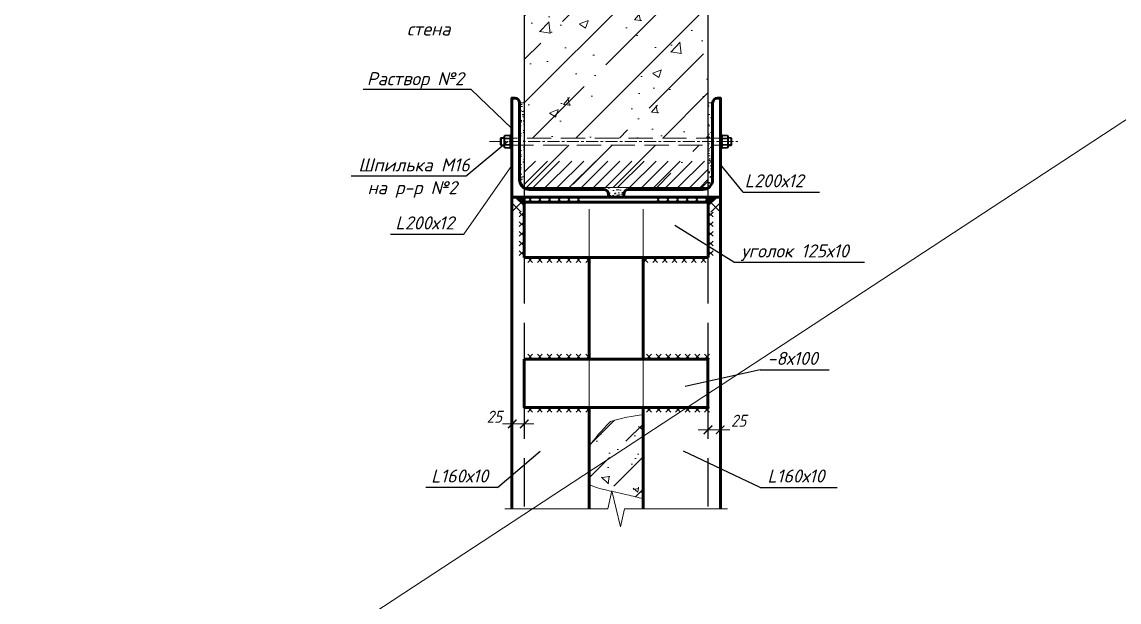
# Model space of a CAD drawing. Header units: millimetres. Extents: x 749182 to 2267578, y 70462 to 311449.
# Drawn here: x 2183657 to 2188196, y 170003 to 172404 of the extents above; entities that cross this region are included whole.
import ezdxf

# ---------------------------------------------------------------- set-up
doc = ezdxf.new("R2010")
doc.units = ezdxf.units.MM
for name, pattern in [('GOST2.303 4', [7, 5, -2, 0]), ('ГОСТ 2.303 4', [7, 5, -2, 0]), ('осеваяX2', [4, 2.5, -0.5, 0.5, -0.5])]:
    doc.linetypes.add(name, pattern=pattern)
doc.layers.get('Defpoints').update_dxf_attribs({"color": 255})
for name, color, linetype, lineweight in [('1Стены', 252, 'Continuous', 25), ('монолит', 176, 'Continuous', 50), ('Оси', 165, 'осеваяX2', 13), ('Размер', 7, 'Continuous', 13), ('Размеры КР', 164, 'Continuous', 9), ('сварка', 156, 'Continuous', 9), ('штриховка кирпич', 42, 'Continuous', 5), ('Штрихока', 8, 'Continuous', 9)]:
    doc.layers.add(name, color=color, linetype=linetype, lineweight=lineweight)
for name, color, linetype in [('металл', 124, 'Continuous'), ('Текст', 7, 'Continuous'), ('Штриховка', 252, 'Continuous')]:
    doc.layers.add(name, color=color, linetype=linetype)
doc.styles.add('GOST 2.304_new', font='isocpeur.ttf', dxfattribs={"width": 0.9, "oblique": 15})
doc.styles.add('М2', font='isocpeui.ttf')
doc.dimstyles.new('SPDS', dxfattribs={"dimscale": 25, "dimtxt": 2.5, "dimasz": 1.77, "dimexe": 1.25, "dimexo": 0.625, "dimtad": 1, "dimdec": 0, "dimrnd": 0.001, "dimtxsty": 'GOST 2.304_new', "dimblk": 'ARCHTICK', "dimcen": 2.5, "dimdle": 2, "dimclrt": 256, "dimazin": 2, "dimtfac": 0.75, "dimtdec": 0, "dimtmove": 1, "dimatfit": 3, "dimfxl": 0, "dimtolj": 1, "dimlwd": 9, "dimlwe": 9, "dimarcsym": 0})

# ---------------------------------------------------------------- blocks, each defined once
blk = doc.blocks.new('_ArchTick')
at = {"color": 0, "linetype": 'ByBlock', "const_width": 0.15}
blk.add_lwpolyline([(-0.5, -0.5), (0.5, 0.5)], dxfattribs=at)
blk = doc.blocks.new('*D748')
at = {"layer": 'Defpoints', "color": 0, "ltscale": 20, "transparency": 16777216}
for p in [(41864087.12624233, 1513188.584916337), (41864112.12624234, 1513143.584916337), (41864087.12624233, 1513109.513715772)]:
    blk.add_point(p, dxfattribs=at)
at = {"layer": 'Размер', "color": 0, "lineweight": 9, "ltscale": 20, "transparency": 16777216}
for p, q in [((41864087.12624233, 1513182.334916337), (41864087.12624233, 1513097.013715772)), ((41864112.12624234, 1513137.334916337), (41864112.12624234, 1513097.013715772)), ((41864132.12624234, 1513109.513715772), (41864067.12624233, 1513109.513715772))]:
    blk.add_line(p, q, dxfattribs=at)
at = {"layer": 'Размер', "color": 0, "lineweight": 9, "ltscale": 20, "transparency": 16777216, "xscale": 17.7, "yscale": 17.7, "zscale": 17.7, "rotation": 180}
blk.add_blockref('_ArchTick', (41864087.12624233, 1513109.513715772), dxfattribs=at)
at = {"layer": 'Размер', "color": 0, "lineweight": 9, "ltscale": 20, "transparency": 16777216, "xscale": 17.7, "yscale": 17.7, "zscale": 17.7}
blk.add_blockref('_ArchTick', (41864112.12624234, 1513109.513715772), dxfattribs=at)
at = {"layer": 'Размер', "ltscale": 20, "transparency": 16777216, "insert": (41864050.19848385, 1513124.359968943), "char_height": 25, "attachment_point": 5, "style": 'GOST 2.304_new'}
blk.add_mtext('\\A1;25', dxfattribs=at)
blk = doc.blocks.new('*D749')
at = {"layer": 'Defpoints', "color": 0, "ltscale": 20, "transparency": 16777216}
for p in [(41864517.12624235, 1513188.584916337), (41864492.12624235, 1513143.584916337), (41864517.12624235, 1513097.198722353)]:
    blk.add_point(p, dxfattribs=at)
at = {"layer": 'Размер', "color": 0, "lineweight": 9, "ltscale": 20, "transparency": 16777216}
for p, q in [((41864517.12624235, 1513182.334916337), (41864517.12624235, 1513084.698722353)), ((41864492.12624235, 1513137.334916337), (41864492.12624235, 1513084.698722353)), ((41864472.12624235, 1513097.198722353), (41864537.12624235, 1513097.198722353))]:
    blk.add_line(p, q, dxfattribs=at)
at = {"layer": 'Размер', "color": 0, "lineweight": 9, "ltscale": 20, "transparency": 16777216, "xscale": 17.7, "yscale": 17.7, "zscale": 17.7, "rotation": 180}
blk.add_blockref('_ArchTick', (41864492.12624235, 1513097.198722353), dxfattribs=at)
at = {"layer": 'Размер', "color": 0, "lineweight": 9, "ltscale": 20, "transparency": 16777216, "xscale": 17.7, "yscale": 17.7, "zscale": 17.7}
blk.add_blockref('_ArchTick', (41864517.12624235, 1513097.198722353), dxfattribs=at)
at = {"layer": 'Размер', "ltscale": 20, "transparency": 16777216, "insert": (41864555.42136256, 1513116.075114235), "char_height": 25, "attachment_point": 5, "style": 'GOST 2.304_new'}
blk.add_mtext('\\A1;25', dxfattribs=at)
blk = doc.blocks.new('свар')
at = {"layer": 'сварка', "color": 0, "linetype": 'Continuous', "ltscale": 10}
for p, q in [((10, 10), (-10, -10)), ((-10, 10), (10, -10))]:
    blk.add_line(p, q, dxfattribs=at)
blk = doc.blocks.new('A$C2cf8d1dc')
at = {"ltscale": 100}
h = blk.add_hatch(color=0, dxfattribs=at)
h.dxf.hatch_style = 1
h.paths.add_polyline_path([(345.1765703558922, 682.2291475434322), (363.2649074792862, 682.2291475434322), (363.264907464385, 664.2291475434322)])
h = blk.add_hatch(color=0, dxfattribs=at)
h.dxf.hatch_style = 1
h.paths.add_polyline_path([(762.5532445758581, 682.2291475434322), (744.4649074524641, 682.2291475434322), (744.4649074673653, 664.2291475434322)])
at = {"layer": 'Размер', "ltscale": 20}
h = blk.add_hatch(dxfattribs=at)
h.set_pattern_fill('AR-SAND', color=0, scale=0.3, angle=90)
h.set_pattern_definition([(127.5, (-42286305.36339312, -1517312.250874109), (-14.68239711988027, -0.4800093887952128), [0, -11.5824, 0, -12.954, 0, -12.3825]), (97.49999999999994, (-42286305.36339312, -1517312.250874109), (-21.50475301705063, 13.48569849414008), [0, -6.248400000000001, 0, -10.4394, 0, -4.0005]), (57.49999999999999, (-42286305.36339312, -1517321.623474109), (-0.04311554035637141, 23.72977110724374), [0, -3.809999999999997, 0, -13.71599999999999, 0, -17.90699999999998]), (47.5, (-42286305.36339312, -1517321.623474109), (-6.687879697716487, 22.90669357416892), [0, -1.905, 0, -8.991599999999998, 0, -10.287])])
edge = h.paths.add_edge_path()
edge.add_line((743.8649074658751, 701.1458223459776), (743.8649074658751, 702.2291475438979))
edge.add_line((743.8649074658751, 702.2291475438979), (363.8649074584246, 702.2291475434322))
edge.add_line((363.8649074584246, 702.2291475434322), (363.8649074584246, 701.1458223506343))
edge.add_arc((374.2649074718356, 718.2291475369129), 19.99999999247732, 238.6677484443067, 270)
edge.add_line((374.2649074718356, 698.2291475434322), (530.6596284657717, 697.9381800065748))
edge.add_arc((528.2649074718356, 688.2291475441307), 9.999999999779629, -1.2006182714685565e-08, 76.14461465356351, ccw=False)
edge.add_line((538.2649074718356, 688.2291475434322), (538.2649074718356, 682.2291475434322))
edge.add_line((538.2649074718356, 682.2291475434322), (569.4649074599147, 682.229147543665))
edge.add_line((569.4649074599147, 682.229147543665), (569.4649074599147, 688.2291475434322))
edge.add_arc((579.4649074599147, 688.2291475434322), 10, 90, 180, ccw=False)
edge.add_line((579.4649074599147, 698.2291475425009), (733.4649074599147, 698.2291475434322))
edge.add_arc((733.4649074599147, 718.2291475359816), 19.99999999254942, 270, 301.3322515305248)
edge = h.paths.add_edge_path()
edge.add_line((363.8649074584246, 701.1458223506343), (363.864907450974, 877.2291475434322))
edge.add_line((363.864907450974, 877.2291475434322), (354.2649074718356, 877.2291475434322))
edge.add_line((354.2649074718356, 877.2291475434322), (354.2649074718356, 718.2291475434322))
edge.add_arc((374.2649074196815, 718.2291475373786), 19.99999994784594, 179.9999999826577, 238.6677485469551)
edge = h.paths.add_edge_path()
edge.add_line((753.4649074599147, 877.2291475431994), (743.8649074733257, 877.2291475431994))
edge.add_line((743.8649074733257, 877.2291475431994), (743.8649074658751, 701.1458223459776))
edge.add_arc((733.4649074599147, 718.2291475455277), 19.99999999993896, 301.3322515176915, 359.9999999939969)
edge.add_line((753.4649074599147, 718.2291475434322), (753.4649074599147, 877.2291475431994))
h = blk.add_hatch(dxfattribs=at)
h.set_pattern_fill('AR-CONC', color=0, scale=0.7, angle=90)
h.set_pattern_definition([(140, (-188119.6925682724, 233958.0311009414), (11.15735987723217, 127.5292682972028), [13.335, -146.685]), (85.00000000000001, (-188119.6925682724, 233958.0311009414), (-133.7397916673246, -24.67039499747853), [10.668, -117.348408919]), (190.4514447, (-188118.7627908215, 233968.6585058414), (-122.5824263385366, 102.8588729632473), [11.33300616, -124.66317122]), (136.1842, (-188155.2525682747, 233958.0311009414), (29.42962955290901, 189.7553286244909), [20.00249999999994, -220.0274999999995]), (186.63555761, (-188152.800118275, 233973.8440309414), (-173.1982872184051, 166.1828938360521), [16.999516198, -186.994925712]), (81.18415117, (-188155.2525682747, 233958.0311009414), (-173.1982872098728, 166.1828938454839), [16.001976949, -176.021812344]), (111, (-188146.3625682741, 233975.8111009414), (71.58563873096132, 106.1300738883927), [13.335, -146.685]), (56.00000000000004, (-188146.3625682741, 233975.8111009414), (-128.9315762856235, 43.26141984335295), [10.668, -117.348]), (161.451445, (-188140.3970983401, 233984.6552737614), (-57.34593822013366, 149.3914934951013), [11.33300616, -124.66295632]), (127.5, (-188119.6925682724, 233958.0311009414), (-59.18852721120717, 2.162022275414275), [0, -115.9256, 0, -119.126, 0, -117.7925]), (97.49999999999993, (-188119.6925682724, 233958.0311009414), (-70.12640237268366, 46.77376375721403), [0, -67.91959999999999, 0, -113.2586, 0, -44.8945]), (57.49999999999999, (-188119.6925682724, 233918.3817009414), (4.010120794871416, 94.91341661680997), [0, -44.44999999999987, 0, -138.6839999999995, 0, -184.0229999999995]), (47.5, (-188119.6925682724, 233900.6017009413), (-17.79854372333311, 103.6904269702126), [0, -57.785, 0, -92.1004, 0, -130.683])])
h.paths.add_polyline_path([(610.3399537727237, 63.21817316766828), (610.1008930802345, 63.29789525130764), (609.8589298203588, 63.3737161278259)])
h.paths.add_polyline_path([(613.0110726356506, 62.26687310240231), (612.7652738317847, 62.35906022950076), (613.2550129964948, 62.17017748625949)])
h.paths.add_polyline_path([(612.0350750312209, 62.63292201329023), (611.7907428368926, 62.71943104825914), (612.2772140204906, 62.54210758255795)])
h.paths.add_polyline_path([(613.9939764365554, 61.8772594104521), (613.7465222626925, 61.9753478479106), (614.2398923411965, 61.77445981092751)])
h.paths.add_polyline_path([(611.0652564838529, 62.97629888984375), (610.8222034499049, 63.05735233682208), (611.3057695478201, 62.89114213199355)])
h.paths.add_polyline_path([(498.2649074718356, 168.5954336919822), (498.2649074718356, 96.50651576952077), (498.5110264196992, 96.27859356161207), (499.0845967233181, 95.75957270921208), (499.6650130227208, 95.24621569458395), (500.2521530166268, 94.73849667888135), (500.8458944633603, 94.23638982488774), (501.4461151063442, 93.73986929492094), (502.0526926741004, 93.24890925106592), (502.6655049175024, 92.76348385540769), (503.2844295427203, 92.28356727049686), (503.9093443229795, 91.8091336581856), (504.5401269644499, 91.34015718032606), (505.1766552105546, 90.87661199946888), (505.8188068047166, 90.41847227793187), (506.4664594978094, 89.9657121784985), (507.1194910034537, 89.51830586232245), (507.7777790650725, 89.07622749218717), (508.4412014260888, 88.63945122947916), (509.1096358150244, 88.20795123744756), (509.7829599827528, 87.78170167771168), (510.4610516428947, 87.36067671282217), (511.1437885612249, 86.94485050486401), (511.8310484588146, 86.53419721592218), (512.5227090641856, 86.12869100808166), (513.2186481356621, 85.7283060438931), (513.9187433868647, 85.33301648474298), (514.6228725537658, 84.94279649364762), (515.3309134021401, 84.55762023245916), (516.0427436605096, 84.17746186396107), (516.7582410499454, 83.80229554953985), (517.4772833138704, 83.43209545174614), (518.1997481957078, 83.06683573313057), (518.9255134090781, 82.70649055484682), (519.6544567272067, 82.35103408037685), (520.3864558637142, 82.00044047133997), (521.1213885620236, 81.65468388982117), (521.8591325581074, 81.31373849743977), (522.5995655879378, 80.97757845791057), (523.3425653874874, 80.64617793192156), (524.0880096927285, 80.31951108248904), (524.8357762470841, 79.99755207169801), (525.5857427790761, 79.68027506163344), (526.3377870321274, 79.36765421461314), (527.0917867571115, 79.05966369295493), (527.8476196601987, 78.75627765851095), (528.6051634848118, 78.45747027359903), (529.3642959967256, 78.16321570030414), (530.1248948946595, 77.87348810117692), (530.8868379369378, 77.58826163830236), (531.6500028669834, 77.30751047329977), (532.414267398417, 77.03120876895264), (533.1795092970133, 76.75933068804443), (533.9456062689424, 76.49185039149597), (534.7124360874295, 76.22874204209074), (535.4798764511943, 75.96997980237938), (536.2478051111102, 75.71553783398122), (537.0160998255014, 75.46539029921405), (537.7846383005381, 75.2195113603957), (538.5532982870936, 74.97787518007681), (539.3219575211406, 74.74045591964386), (540.0904937461019, 74.50722774188034), (540.8587846830487, 74.27816480910406), (541.6267080828547, 74.05324128270149), (542.3941416740417, 73.83243132592179), (543.1609632000327, 73.6157090999186), (543.9270503968, 73.40304876770824), (544.6922810003161, 73.19442449160852), (545.4565327391028, 72.98981043277308), (546.2196833714843, 72.78918075421825), (546.9816106110811, 72.592509618029), (547.7421922013164, 72.39977118629031), (548.501305885613, 72.21093962155282), (549.2588294073939, 72.02598908520304), (550.0146404877305, 71.84489374049008), (550.7686168551445, 71.66762774833478), (551.5206362828612, 71.49416527198628), (552.2705764770508, 71.32448047352955), (553.0183151736856, 71.15854751458392), (553.7637301385403, 70.99634055839851), (554.506699077785, 70.83783376566134), (555.2470997497439, 70.68300129985437), (555.9848098829389, 70.53181732259691), (556.719707198441, 70.38425599620678), (557.451669447124, 70.24029148300178), (558.1805743798614, 70.09989794483408), (558.9062997177243, 69.96304954402149), (559.6287232041359, 69.82972044334747), (560.3477225676179, 69.69988480419852), (561.0631755515933, 69.57351678912528), (561.7749598920345, 69.45059056021273), (562.4829533174634, 69.33108027954586), (563.187033586204, 69.2149601096753), (563.8870784118772, 69.10220421291888), (564.5829655453563, 68.9927867508959), (565.2745727151632, 68.88668188638985), (565.9617776721716, 68.78386378078721), (566.6444581225514, 68.68430659733713), (567.3224918395281, 68.58798449742608), (567.9957565516233, 68.49487164360471), (568.6641299724579, 68.40494219795801), (569.327489875257, 68.31817032257095), (569.9857139587402, 68.23453017999418), (570.6386799886823, 68.15399593207985), (571.286265693605, 68.0765417413786), (571.9283581674099, 68.00213800161146), (572.5649640634656, 67.93070703558624), (573.1961724385619, 67.86213799775578), (573.8220740556717, 67.79631938389502), (574.442759603262, 67.73313969001174), (575.0583198592067, 67.67248741118237), (575.6688455119729, 67.61425104457885), (576.2744273170829, 67.55831908574328), (576.8751559853554, 67.50458002998494), (577.4711222499609, 67.45292237377726), (578.06241684407, 67.40323461266235), (578.6491305008531, 67.35540524264798), (579.2313539460301, 67.30932276044041), (579.8091778978705, 67.26487566065043), (580.3826931044459, 67.22195243975148), (580.9519902765751, 67.1804415944498), (581.5171601548791, 67.14023161912337), (582.0782934650779, 67.1012110109441), (582.6354809328914, 67.06326826522127), (583.1888132914901, 67.02629187842831), (583.7383812740445, 66.99017034564167), (584.284275598824, 66.95479216333479), (584.8265870064497, 66.92004582728259), (585.3654062151909, 66.88581983349286), (585.9008239582181, 66.8520026775077), (586.4329309687018, 66.8184828562662), (586.9618179649115, 66.78514886414632), (587.487575687468, 66.75188919808716), (588.010294854641, 66.71859235386364), (588.5300662070513, 66.68514682748355), (589.0469804629683, 66.65144111448899), (589.5611283704638, 66.61736371112056), (590.0726006403565, 66.5828031131532), (590.5814879909158, 66.54764781636186), (591.0878811851144, 66.51178631698713), (591.59187091887, 66.47510711057112), (592.0935479402542, 66.43749869335443), (592.593002974987, 66.398849561112), (593.0903267487884, 66.35904820961878), (593.5856099948287, 66.31798313511536), (594.078943438828, 66.27554283314385), (594.5704178065062, 66.23161579994485), (595.0601238235831, 66.18609053152613), (595.5481522455812, 66.13885552342981), (596.0345937684178, 66.08979927143082), (596.5195391401649, 66.03881027223542), (597.0030790790915, 65.98577702068724), (597.4853043332696, 65.93058801349252), (597.9663056060672, 65.87313174642622), (598.4461736381054, 65.81329671526328), (598.9249991700053, 65.75097141577862), (599.4028729051352, 65.68604434444569), (599.8798855990171, 65.61840399634093), (600.3561279550195, 65.5479388681706), (600.8316907286644, 65.47453745547682), (601.3066646307707, 65.39808825403452), (601.7811403945088, 65.3184797600843), (602.2552087530494, 65.23560046963394), (602.7289604395628, 65.1493388779927), (603.2024861648679, 65.05958348163404), (603.6758766695857, 64.96622277610004), (604.1492226794362, 64.86914525786415), (604.6226149275899, 64.76823942223564), (605.0961441546679, 64.66339376522228), (605.5699010640383, 64.55449678283185), (606.0439763963223, 64.44143697107211), (606.5184608921409, 64.324102825718), (606.9934452548623, 64.20238284324296), (607.4690202400088, 64.07616551872343), (607.9452765509486, 63.94533934863284), (608.4223049506545, 63.80979282828048), (608.9001961424947, 63.6694144543726), (609.3790408521891, 63.52409272221848), (609.4649074524641, 63.49718581698835), (609.4649074599147, 221.6937439187896), (608.544957742095, 221.5889832242392), (607.4520956203341, 221.4605351607315), (606.3628964573145, 221.3285062131472), (605.2773767411709, 221.1928969528526), (604.1955528780818, 221.0537079498172), (603.1174413636327, 220.9109397747088), (602.0430586487055, 220.7645929977298), (600.9724211618304, 220.614668189548), (599.9055453911424, 220.4611659203656), (598.8424477800727, 220.304086760385), (597.7831447795033, 220.1434312805068), (596.7276528477669, 219.9792000507005), (595.6759884431958, 219.8113936416339), (594.6281680166721, 219.6400126237422), (593.5842080339789, 219.4650575674605), (592.5441249459982, 219.2865290429909), (591.5079352110624, 219.1044276207685), (590.4756552651525, 218.9187538714614), (589.4473015964031, 218.729508364806), (588.4228906407952, 218.5366916724015), (587.4024388492107, 218.340304363519), (586.3859627023339, 218.1403470092919), (585.373478628695, 217.9368201796897), (584.3650030866265, 217.7297244453803), (583.3605525493622, 217.5190603767987), (582.3601434677839, 217.3048285439145), (581.3637922927737, 217.0870295178611), (580.3715154826641, 216.865663868608), (579.383329488337, 216.6407321665902), (578.3992507681251, 216.4122349822428), (577.4192957729101, 216.1801728857681), (576.4434809684753, 215.9445464480668), (575.4718228131533, 215.7053562393412), (574.5043377503753, 215.4626028295606), (573.5410422384739, 215.2162867900915), (572.5819527432323, 214.9664086904377), (571.6270857080817, 214.7129691014998), (570.676457606256, 214.4559685932472), (569.7300848737359, 214.1954077370465), (568.7879839614034, 213.9312871019356), (567.8501713499427, 213.663607259281), (566.9166634827852, 213.3923687795177), (565.9874768182635, 213.1175722326152), (565.0626278147101, 212.8392181890085), (564.1421329155564, 212.5573072195984), (563.2260085791349, 212.2718398943543), (562.3142712712288, 211.9828167837113), (561.4069374501705, 211.6902384581044), (560.5040235519409, 211.3941054879688), (559.6055460497737, 211.0944184442051), (558.7115213945508, 210.7911778963171), (557.8219660595059, 210.4843844156712), (556.9368964508176, 210.1740385717712), (556.0563290789723, 209.8601409355178), (555.1802803725004, 209.5426920773461), (554.3087667897344, 209.2216925676912), (553.4418047890067, 208.8971429765224), (552.57941082865, 208.5690438747406), (551.7216013595462, 208.2373958327807), (550.8683928325772, 207.9021994206123), (550.0198017284274, 207.563455209136), (549.1758444681764, 207.2211637683213), (548.3365375325084, 206.875325668836), (547.5018973648548, 206.5259414813481), (546.6719404309988, 206.173011775827), (545.8466831818223, 205.8165371227078), (545.0261420682073, 205.4565180926584), (544.2103335484862, 205.092955255881), (543.3992740884423, 204.725849182345), (542.5929801240563, 204.3552004438825), (541.7914681360126, 203.9810096095316), (540.9947545677423, 203.6032772501931), (540.2028558626771, 203.2220039363019), (539.4157884865999, 202.8371902382933), (538.6335689052939, 202.4488367266022), (537.8562135621905, 202.0569439711981), (537.0837389305234, 201.6615125432145), (536.3161614313722, 201.2625430128537), (535.5534975603223, 200.8600359498523), (534.795763745904, 200.4539919253439), (534.0429764539003, 200.0444115097634), (533.2951521351933, 199.6312952730805), (532.5523072555661, 199.2146437861957), (531.81445825845, 198.7944576190785), (531.0816216096282, 198.3707373421639), (530.3538137599826, 197.9434835263528), (529.6310511603951, 197.5126967411488), (528.9133502840996, 197.0783775579184), (528.2007275745273, 196.6405265468638), (527.4931994825602, 196.1991442779545), (526.7907824739814, 195.7542313220911), (526.0934929996729, 195.3057882492431), (525.4013475105166, 194.8538156300783), (524.7143624797463, 194.3983140352648), (524.0325543433428, 193.939284034539), (523.3559395670891, 193.4767261990346), (522.6845346018672, 193.010641098721), (522.0183559134603, 192.5410293040331), (521.3574199452996, 192.0678913856391), (520.701743170619, 191.5912279135082), (520.0513420179486, 191.1110394585412), (519.4062329605222, 190.6273265909404), (518.7664324566722, 190.1400898809079), (518.1319569572806, 189.6493298993446), (517.50282292068, 189.1550472164527), (516.8790467977524, 188.6572424022015), (516.2606450542808, 188.1559160274919), (515.647634126246, 187.6510686627589), (515.0400304868817, 187.1427008779719), (514.43785058707, 186.6308132442646), (513.8411108851433, 186.1154063313734), (513.2498278394341, 185.5964807099663), (512.664017893374, 185.0740369507112), (512.0836975052953, 184.5480756233446), (511.5088831484318, 184.0185972990002), (510.9395912662148, 183.4856025476474), (510.3758383020759, 182.9490919397213), (509.8176407366991, 182.4090660461225), (509.2650150060654, 181.8655254370533), (508.7179775759578, 181.3184706822503), (508.1765449047089, 180.7679023526143), (507.64073343575, 180.213821019046), (507.1105596274137, 179.6562272510491), (506.5860399454832, 179.0951216195244), (506.0671908482909, 178.5305046951398), (505.5540287792683, 177.9623770476319), (505.0465701967478, 177.3907392481342), (504.544831559062, 176.8155918666162), (504.0488293170929, 176.2369354737457), (503.5585799366236, 175.6547706394922), (503.074099868536, 175.0690979347564), (502.5954055637121, 174.4799179295078), (502.1225134804845, 173.8872311948799), (501.6554400846362, 173.2910383001436), (501.1942018195987, 172.6913398168981), (500.7388151437044, 172.0881363148801), (500.289296515286, 171.4814283642918), (499.8456623926759, 170.8712165362667), (499.4079292267561, 170.2575014007743), (498.9761134758592, 169.6402835282497), (498.550231590867, 169.0195634891279)])
at = {"layer": 'Штриховка', "lineweight": 9, "ltscale": 100}
h = blk.add_hatch(dxfattribs=at)
h.set_pattern_fill('AR-CONC', color=256)
h.set_pattern_definition([(49.99999999999999, (363.8649074658751, 37.5), (182.184668996004, -15.93908553890309), [19.05, -209.55]), (355, (363.8649074658751, 37.5), (-35.24342142496934, 191.0568452390351), [15.24, -167.64058417]), (100.4514447, (379.0469144657254, 36.17174650006928), (146.9412470903533, 175.1177519121951), [16.1900088, -178.0902446]), (46.18420000000001, (363.8649074658751, 88.30000000004657), (271.0790408921299, -42.04232793272715), [28.575, -314.325]), (96.63555760999995, (386.4548074677587, 84.79649999993853), (237.404134051503, 247.4261245977215), [24.28502314, -267.13560816]), (351.1841511700001, (363.8649074658751, 88.30000000004657), (237.404134064977, 247.4261245855326), [22.85996707, -251.45973192]), (21, (389.264907464385, 75.60000000009313), (151.6143912691325, -102.2651981870876), [19.05, -209.55]), (326.0000000000001, (389.264907464385, 75.60000000009313), (61.80202834764707, 184.1879661223193), [15.24, -167.64]), (71.45144499999999, (401.8994400650263, 67.07790010003373), (213.4164192787161, 81.92276888590524), [16.1900088, -178.0899376]), (37.50000000000001, (363.8649074658751, 37.5), (3.088603250591817, 84.55503887315311), [0, -165.608, 0, -170.18, 0, -168.275]), (7.499999999999999, (363.8649074658751, 37.5), (66.81966251030575, 100.1805748181195), [0, -97.02799999999999, 0, -161.798, 0, -64.135]), (327.5, (307.2229074686766, 37.5), (135.5905951668714, -5.728743992673444), [0, -63.5, 0, -198.12, 0, -262.89]), (317.5, (281.8229074627161, 37.5), (148.129181386018, 25.42649103333303), [0, -82.55, 0, -131.572, 0, -186.69])])
h.paths.add_polyline_path([(743.8649074658751, 1793.451268495759), (576.3859924301505, 1793.451268495759), (567.6359924301505, 1755.951268495759), (550.1359924301505, 1830.951268495759), (541.3859924301505, 1793.451268495759), (363.8649074584246, 1793.451268495759), (363.8649074584246, 1596.5417653888), (743.8649074658751, 1596.5417653888)])
h.paths.add_polyline_path([(743.8649074733257, 1376.5417653888), (363.8649074435234, 1376.5417653888), (363.864907450974, 1074.047664292622), (531.3165584281087, 1139.311894192826, -1.205504410538657), (538.5605589821935, 1140.673679841682, -0.829528279828662), (531.3165584281087, 1139.311894192826), (363.864907450974, 1074.047664292622), (363.864907450974, 804.5791475451551), (743.8649074733257, 804.5791475519072)])
at = {"layer": 'Штриховка', "linetype": 'Continuous', "ltscale": 10}
h = blk.add_hatch(dxfattribs=at)
h.set_pattern_fill('BOUNDHATCH', color=0, scale=5.555555555555555, style=0, pattern_type=2)
h.set_pattern_definition([(45, (-772514.5409688503, 408073.8737949501), (-12.47257794592938, 12.47257794592938), [])])
h.paths.add_polyline_path([(363.864907450974, 702.229147543665), (743.8649074584246, 702.2291475434322), (743.8649074584246, 707.0208826940507), (743.8649074584246, 757.0208826940507), (363.864907450974, 757.0208826942835)])
at = {"layer": 'штриховка кирпич', "ltscale": 20}
h = blk.add_hatch(dxfattribs=at)
h.set_pattern_fill('ANSI36', color=0, scale=15)
h.set_pattern_definition([(45, (-772932.2080304101, 352022.5086300862), (25.25697034050701, 92.60889124852565), [119.0625, -23.8125, 0, -23.8125])])
h.paths.add_polyline_path([(734.6410828977823, 13.6907090479508), (734.6751643046737, 13.305971351685), (734.6878018379211, 13.95907715614885)])
h.paths.add_polyline_path([(661.2480942159891, 42.15925835235976), (661.0706791654229, 42.22489078971557), (661.2480942159891, 42.15808593574911)])
h.paths.add_polyline_path([(498.2649074718356, 166.9498213173356), (498.2649074718356, 87.74713376839645), (499.670636408031, 87.03796368744224), (501.2992329895496, 86.26472659246065), (502.9789303764701, 85.51256360136904), (504.708935379982, 84.78036202094518), (506.4884547665715, 84.06700915866531), (508.3166953623295, 83.37139231339097), (510.1928639635444, 82.69239879329689), (512.1161673516035, 82.02891590166837), (514.0858123525977, 81.37983094505034), (516.1010057330132, 80.74403123161756), (518.1609543114901, 80.12040406255983), (520.2648648768663, 79.50783674255945), (522.4119442328811, 78.90521657676436), (524.6013991832733, 78.31143087148666), (526.832436516881, 77.7253669325728), (529.1042630448937, 77.14591206121258), (531.4160855337977, 76.57195356977172), (533.7671108320355, 76.00237875361927), (536.1565456986427, 75.43607492838055), (538.5835969597101, 74.87192938500084), (541.0474713668227, 74.30882944888435), (543.5473757535219, 73.74566240422428), (546.0825169533491, 73.1813155671116), (548.6521016731858, 72.6146762422286), (551.2553368061781, 72.04463173006661), (553.8914290964603, 71.47006934019737), (556.5595853477716, 70.88987637567334), (559.2590123713017, 70.30294014210813), (561.9889169633389, 69.70814794418402), (564.74850589782, 69.10438708891161), (567.5369860231876, 68.49054487259127), (570.3535641133785, 67.86550861154683), (573.19744694978, 67.22816560673527), (576.0678413286805, 66.57740316540003), (578.9638437777758, 65.91221302957274), (581.8836152777076, 65.23247268772684), (584.8248454630375, 64.53850600798614), (587.7852202728391, 63.83064026781358), (590.7624257057905, 63.10920274443924), (593.7541477531195, 62.37452070764266), (596.7580723613501, 61.62692144163884), (599.7718855217099, 60.86673223203979), (602.7932732626796, 60.09428033418953), (605.8199215233326, 59.30989303416573), (608.849516287446, 58.51389761455357), (609.4649074599147, 58.34995258552954), (609.4649074599147, 229.6611139164306), (608.572263635695, 229.6872713568155), (607.6449474692345, 229.709145979723), (606.7148455232382, 229.7257710327394), (605.7819790095091, 229.7371135214344), (604.8463691622019, 229.7431404513773), (603.9080372229218, 229.7438188276719), (602.9670043885708, 229.739115655655), (602.023291900754, 229.7289979408961), (601.0769209861755, 229.7134326889645), (600.127912864089, 229.6923869042657), (599.1762887686491, 229.6658275930677), (598.2220699042082, 229.633721760707), (597.2652775272727, 229.5960364122875), (596.3059328347445, 229.5527385531459), (595.3440570831299, 229.5037951888517), (594.3796714618802, 229.4491733245086), (593.4127972275019, 229.3888399654534), (592.4434555917978, 229.3227621174883), (591.4716677814722, 229.2509067854844), (590.4974550157785, 229.173240975244), (589.5208385288715, 229.0897316914052), (588.5418395474553, 229.0003459404688), (587.560479298234, 228.9050507263746), (586.5767790004611, 228.8038130558562), (585.5907598808408, 228.6965999335516), (584.6024431735277, 228.5833783650305), (583.6118500903249, 228.4641153553966), (582.6190018579364, 228.3387779102195), (581.6239197254181, 228.2073330348358), (580.6266248896718, 228.0697477345821), (579.6271385923028, 227.9259890147951), (578.6254820600152, 227.7760238810442), (577.621676504612, 227.6198193382006), (576.6157431453466, 227.4573423922993), (575.6077032461762, 227.2885600482114), (574.597577996552, 227.1134393117391), (573.5853886380792, 226.9319471877534), (572.5711563974619, 226.7440506820567), (571.5549024939537, 226.5497167992871), (570.5366481393576, 226.3489125457127), (569.5164145901799, 226.1416049259715), (568.4942230582237, 225.9277609458659), (567.4700947627425, 225.7073476104997), (566.4440509453416, 225.4803319259081), (565.4161128029227, 225.2466808964964), (564.3863015919924, 225.0063615280669), (563.3546385243535, 224.7593408259563), (562.3211448267102, 224.5055857955012), (561.2858417108655, 224.245063442504), (560.2487504184246, 223.97774077137), (559.2098921909928, 223.7035847886), (558.169288225472, 223.4225624983665), (557.1269597560167, 223.1346409069374), (556.0829280093312, 222.8397870191839), (555.0372142270207, 222.5379678406753), (553.9898396059871, 222.229150377214), (552.9408253878355, 221.9133016332053), (551.890192784369, 221.59038861515), (550.8379630446434, 221.2603783272207), (549.7841573953629, 220.9232377752196), (548.7287970334291, 220.5789339647163), (547.6719032078981, 220.2274339012802), (546.6134971231222, 219.8687045897823), (545.5536000281572, 219.5027130360249), (544.4922331348062, 219.1294262448791), (543.4294176772237, 218.7488112219144), (542.3651748821139, 218.3608349727001), (539.0741864740849, 214.994636882795), (535.8767830505967, 211.6776732951403), (532.7723572179675, 208.409640267957), (529.7603016719222, 205.1902339339722), (526.8400091007352, 202.0191504287068), (524.0108720883727, 198.8960858285427), (521.2722833454609, 195.8207362261601), (518.6236355230212, 192.7927977482323), (516.0643212869763, 189.8119665205013), (513.5937332734466, 186.8779386107344), (511.2112641707063, 183.9904101530556), (508.9163066074252, 181.1490772438701), (506.708253249526, 178.3536359712016), (504.5864967852831, 175.6037824838422), (502.5504298359156, 172.8992128812242), (500.5994450896978, 170.2396232401952), (498.7329351902008, 167.6247096823063)])
at = {"layer": 'Штрихока', "ltscale": 100}
h = blk.add_hatch(dxfattribs=at)
h.set_pattern_fill('ANSI35', color=256, scale=20)
h.set_pattern_definition([(45, (363.8649074658751, 37.5), (-89.80256121069154, 89.80256121069154), []), (45, (453.6675074622035, 37.5), (-89.80256121069154, 89.80256121069154), [158.75, -31.75, 0, -31.75])])
h.paths.add_polyline_path([(743.8649074658751, 1793.451268495759), (576.3859924301505, 1793.451268495759), (567.6359924301505, 1755.951268495759), (550.1359924301505, 1830.951268495759), (541.3859924301505, 1793.451268495759), (363.8649074584246, 1793.451268495759), (363.8649074584246, 1596.5417653888), (743.8649074658751, 1596.5417653888)])
h.paths.add_polyline_path([(743.8649074733257, 1376.5417653888), (363.8649074435234, 1376.5417653888), (363.864907450974, 1074.047664292622), (531.3165584281087, 1139.311894192826, -1.20550441053866), (538.5605589821935, 1140.673679841682, -0.829528279828662), (531.3165584281087, 1139.311894192826), (363.864907450974, 1074.047664292622), (363.864907450974, 804.5791475451551), (743.8649074733257, 804.5791475519072)])
h.paths.add_polyline_path([(743.8649074733257, 789.8791475347243), (363.864907450974, 789.8791475412436), (363.8649074584246, 702.2291475434322), (743.8649074658751, 702.2291475438979)])
at = {"color": 0, "ltscale": 100}
for p, q in [((354.2649074718356, 877.2291475434322), (363.864907450974, 877.2291475434322)), ((753.4649074599147, 877.2291475434322), (743.8649074733257, 877.2291475434322)), ((239.0485086888075, 605.6067361705936), (338.2649074718356, 748.0891350831371))]:
    blk.add_line(p, q, dxfattribs=at)
for points in [[(345.1765703558922, 682.2291475434322), (363.2649074792862, 682.2291475434322), (363.264907464385, 664.2291475434322), (345.1765703558922, 682.2291475434322)], [(762.5532445758581, 682.2291475434322), (744.4649074524641, 682.2291475434322), (744.4649074673653, 664.2291475434322), (762.5532445758581, 682.2291475434322)]]:
    blk.add_lwpolyline(points, dxfattribs=at)
at = {"layer": '1Стены', "color": 0, "linetype": 'ГОСТ 2.303 4', "lineweight": 13, "ltscale": 10}
for p, q in [((769.4649074599147, 804.5791475523729), (332.6649074703455, 804.5791475446895)), ((332.6649074703455, 789.8791475417092), (769.4649074599147, 789.8791475342587))]:
    blk.add_line(p, q, dxfattribs=at)
at = {"layer": '1Стены', "color": 0, "linetype": 'GOST2.303 4', "lineweight": 13, "ltscale": 20}
for p, q in [((498.2649074718356, 557.229147543665), (498.2649074718356, 672.2291475366801)), ((609.4649074599147, 557.229147543665), (609.4649074599147, 672.2291475366801)), ((498.2649074718356, 347.2291475457605), (498.2649074718356, 247.2291475429665)), ((609.4649074599147, 347.2291475457605), (609.4649074599147, 247.2291475429665))]:
    blk.add_line(p, q, dxfattribs=at)
at = {"layer": 'металл', "color": 0, "linetype": 'Continuous', "lineweight": 30, "ltscale": 10}
for p, q in [((314.9055632948875, 804.1471475409344), (315.9875632971525, 805.2291475431994)), ((314.9055632948875, 790.3111475454643), (314.9055632948875, 804.1471475409344)), ((315.9875632971525, 789.2291475431994), (315.9875632971525, 805.2291475431994)), ((322.2649074718356, 805.2291475431994), (315.9875632971525, 805.2291475431994)), ((322.2649074718356, 807.6791475461796), (323.5649304911494, 809.930853468366)), ((322.2649074718356, 797.2291475431994), (322.2649074718356, 807.6791475461796)), ((322.2649074718356, 797.2291475431994), (322.2649074718356, 786.7791475402191)), ((323.5649304911494, 809.930853468366), (333.9648844525218, 809.930853468366)), ((333.9648844525218, 803.5800005020574), (323.5649304911494, 803.5800005020574)), ((335.2649074718356, 807.6791475461796), (333.9648844525218, 809.930853468366)), ((335.2649074718356, 812.2291475431994), (338.2649074718356, 812.2291475431994)), ((335.2649074718356, 782.2291475431994), (335.2649074718356, 812.2291475431994)), ((335.2649074718356, 797.2291475431994), (335.2649074718356, 807.6791475461796)), ((335.2649074718356, 789.2291475431994), (335.2649074718356, 805.2291475431994)), ((335.2649074718356, 797.2291475431994), (335.2649074718356, 786.7791475402191)), ((338.2649074718356, 812.2291475431994), (338.2649074718356, 782.2291475431994)), ((772.4649074599147, 812.2291475431994), (769.4649074599147, 812.2291475431994)), ((769.4649074599147, 812.2291475431994), (769.4649074599147, 782.2291475431994)), ((772.4649074599147, 782.2291475431994), (772.4649074599147, 812.2291475431994)), ((772.4649074599147, 807.6791475461796), (773.7649304792285, 809.930853468366)), ((772.4649074599147, 797.2291475431994), (772.4649074599147, 807.6791475461796)), ((772.4649074599147, 789.2291475431994), (772.4649074599147, 805.2291475431994)), ((772.4649074599147, 797.2291475431994), (772.4649074599147, 786.7791475402191)), ((784.1648844406009, 809.930853468366), (773.7649304792285, 809.930853468366)), ((773.7649304792285, 803.5800005020574), (784.1648844406009, 803.5800005020574)), ((785.4649074599147, 807.6791475461796), (784.1648844406009, 809.930853468366)), ((785.4649074599147, 797.2291475431994), (785.4649074599147, 807.6791475461796)), ((785.4649074599147, 805.2291475431994), (791.7422516420484, 805.2291475431994)), ((785.4649074599147, 797.2291475431994), (785.4649074599147, 786.7791475402191)), ((792.8242516443133, 804.1471475409344), (791.7422516420484, 805.2291475431994)), ((791.7422516420484, 789.2291475431994), (791.7422516420484, 805.2291475431994)), ((792.8242516443133, 790.3111475454643), (792.8242516443133, 804.1471475409344)), ((315.9875632971525, 789.2291475431994), (314.9055632948875, 790.3111475454643)), ((315.9875632971525, 789.2291475431994), (322.2649074718356, 789.2291475431994)), ((322.2649074718356, 786.7791475402191), (323.5649304911494, 784.5274416180328)), ((333.9648844525218, 790.8782945843413), (323.5649304911494, 790.8782945843413)), ((323.5649304911494, 784.5274416180328), (333.9648844525218, 784.5274416180328)), ((335.2649074718356, 786.7791475402191), (333.9648844525218, 784.5274416180328)), ((338.2649074718356, 782.2291475431994), (335.2649074718356, 782.2291475431994)), ((769.4649074599147, 782.2291475431994), (772.4649074599147, 782.2291475431994)), ((772.4649074599147, 786.7791475402191), (773.7649304792285, 784.5274416180328)), ((773.7649304792285, 790.8782945843413), (784.1648844406009, 790.8782945843413)), ((784.1648844406009, 784.5274416180328), (773.7649304792285, 784.5274416180328)), ((785.4649074599147, 786.7791475402191), (784.1648844406009, 784.5274416180328)), ((791.7422516420484, 789.2291475431994), (785.4649074599147, 789.2291475431994)), ((791.7422516420484, 789.2291475431994), (792.8242516443133, 790.3111475454643))]:
    blk.add_line(p, q, dxfattribs=at)
at = {"layer": 'металл', "color": 0, "linetype": 'Continuous', "lineweight": 25, "ltscale": 10}
for p, q in [((314.9055632948875, 804.1471475409344), (322.2649074718356, 804.1471475409344)), ((314.9055632948875, 790.3111475454643), (322.2649074718356, 790.3111475454643))]:
    blk.add_line(p, q, dxfattribs=at)
at = {"layer": 'металл', "color": 0, "linetype": 'Continuous', "lineweight": 60, "ltscale": 100, "extrusion": (0, 0, -1)}
for p, q in [((338.2649074718356, 682.2291475434322), (538.2649074718356, 682.2291475434322)), ((769.4649074599147, 682.2291475434322), (569.4649074599147, 682.2291475434322))]:
    blk.add_line(p, q, dxfattribs=at)
at = {"layer": 'металл', "color": 0, "linetype": 'Continuous', "lineweight": 60, "ltscale": 100}
for p, q in [((338.264907464385, 682.2291475434322), (769.4649074524641, 682.229147543665)), ((338.2649074718356, 557.229147543665), (338.264907464385, 682.2291475434322)), ((338.2649074718356, 37.5), (338.2649074718356, 682.2291475434322)), ((363.2649074718356, 557.229147543665), (363.2649074792862, 682.2291475434322)), ((744.4649074599147, 557.229147543665), (744.4649074599147, 682.2291475434322)), ((769.4649074524641, 682.229147543665), (769.4649074599147, 557.229147543665)), ((769.4649074599147, 37.5), (769.4649074599147, 682.2291475434322)), ((363.2649074718356, 672.2291475366801), (744.4649074599147, 672.2291475366801)), ((363.264907464385, 557.229147543665), (744.4649074599147, 557.229147543665)), ((498.2649074718356, 347.2291475457605), (498.2649074718356, 557.229147543665)), ((609.4649074599147, 347.2291475457605), (609.4649074599147, 557.229147543665)), ((498.2649074718356, 37.5), (498.2649074718356, 247.2291475429665)), ((609.4649074599147, 37.5), (609.4649074599147, 247.2291475429665))]:
    blk.add_line(p, q, dxfattribs=at)
for points in [[(374.2649074718356, 698.2291475434322), (528.2649074718356, 698.2291475434322, -0.414213562373095), (538.2649074718356, 688.2291475434322), (538.2649074718356, 682.2291475434322), (338.2649074718356, 682.2291475434322), (338.2649074718356, 887.2291475434322), (344.2649074718356, 887.2291475434322, -0.414213562373095), (354.2649074718356, 877.2291475434322), (354.2649074718356, 718.2291475434322, 0.414213562373095)], [(733.4649074599147, 698.2291475434322), (579.4649074599147, 698.2291475434322, 0.414213562373095), (569.4649074599147, 688.2291475434322), (569.4649074599147, 682.2291475434322), (769.4649074599147, 682.2291475434322), (769.4649074599147, 887.2291475434322), (763.4649074599147, 887.2291475434322, 0.414213562373095), (753.4649074599147, 877.2291475434322), (753.4649074599147, 718.2291475434322, -0.414213562373095)]]:
    blk.add_lwpolyline(points, format="xyb", close=True, dxfattribs=at)
blk.add_lwpolyline([(363.8649074584246, 347.2291475457605), (743.8649074658751, 347.2291475457605), (743.8649074658751, 247.2291475429665), (363.8649074584246, 247.2291475429665)], close=True, dxfattribs=at)
at = {"layer": 'металл', "color": 0, "linetype": 'Continuous', "lineweight": 30, "ltscale": 10}
for centre, radius, start, end in [((328.2052601724863, 806.7554269852117), 5.622810046530931, 154.3842476226804, 214.3842472671796), ((343.5999697521329, 797.2291475431994), 21.01751962775255, 162.4120458766522, 197.5879541233478), ((329.3245547786355, 806.7554269852117), 5.622810046530929, 325.6157527328203, 25.61575237731961), ((313.9298451989889, 797.2291475431994), 21.01751962775256, 342.4120458766522, 17.58795412334781), ((778.4052601605654, 806.7554269852117), 5.622810046530929, 154.3842476226804, 214.3842472671796), ((793.799969740212, 797.2291475431994), 21.01751962775256, 162.4120458766522, 197.5879541233478), ((779.5245547667146, 806.7554269852117), 5.622810046530931, 325.6157527328203, 25.61575237731961), ((764.129845187068, 797.2291475431994), 21.01751962775255, 342.4120458766522, 17.58795412334781), ((328.2052601724863, 787.702868101187), 5.622810046530931, 145.6157527328204, 205.6157523773196), ((329.3245547786355, 787.702868101187), 5.622810046530929, 334.3842476226804, 34.38424726717962), ((778.4052601605654, 787.702868101187), 5.622810046530929, 145.6157527328204, 205.6157523773196), ((779.5245547667146, 787.702868101187), 5.622810046530931, 334.3842476226804, 34.38424726717962)]:
    blk.add_arc(centre, radius, start, end, dxfattribs=at)
at = {"layer": 'монолит', "color": 0, "lineweight": 25, "ltscale": 100}
for p, q in [((363.8649074435234, 1376.5417653888), (363.8649074547793, 702.2291475434342)), ((743.8649074733257, 1376.5417653888), (743.8649074695737, 702.2291475438972))]:
    blk.add_line(p, q, dxfattribs=at)
at = {"layer": 'монолит', "color": 0, "linetype": 'GOST2.303 4', "lineweight": 25, "ltscale": 20}
for p, q in [((363.8649074547793, 702.2291475434342), (363.8649074658751, 37.5)), ((743.8649074695737, 702.2291475438972), (743.8649074658751, 37.5))]:
    blk.add_line(p, q, dxfattribs=at)
at = {"layer": 'Оси', "color": 0, "ltscale": 10}
blk.add_line((291.6766376420856, 797.2291475431994), (805.2594623118639, 797.2291475431994), dxfattribs=at)
at = {"layer": 'Размер', "color": 0}
blk.add_line((363.2649074718356, 702.2291475434322), (744.4649074599147, 702.2291475438979), dxfattribs=at)
at = {"layer": 'сварка', "color": 0, "linetype": 'Continuous', "ltscale": 5}
for p, q in [((371.0649074465036, 682.2291475434322), (381.0649074465036, 672.2291475434322)), ((381.0649074465036, 682.2291475434322), (371.0649074465036, 672.2291475434322)), ((391.0649074465036, 682.2291475434322), (401.0649074465036, 672.2291475434322)), ((401.0649074465036, 682.2291475434322), (391.0649074465036, 672.2291475434322)), ((411.0649074465036, 682.2291475434322), (421.0649074465036, 672.2291475434322)), ((421.0649074465036, 682.2291475434322), (411.0649074465036, 672.2291475434322)), ((431.0649074465036, 682.2291475434322), (441.0649074465036, 672.2291475434322)), ((441.0649074465036, 682.2291475434322), (431.0649074465036, 672.2291475434322)), ((451.0649074465036, 682.2291475434322), (461.0649074465036, 672.2291475434322)), ((461.0649074465036, 682.2291475434322), (451.0649074465036, 672.2291475434322)), ((471.0649074465036, 682.2291475434322), (481.0649074465036, 672.2291475434322)), ((481.0649074465036, 682.2291475434322), (471.0649074465036, 672.2291475434322)), ((635.8350969105959, 682.2291475434322), (645.8350969105959, 672.2291475434322)), ((645.8350969105959, 682.2291475434322), (635.8350969105959, 672.2291475434322)), ((655.8350969105959, 682.2291475434322), (665.8350969105959, 672.2291475434322)), ((665.8350969105959, 682.2291475434322), (655.8350969105959, 672.2291475434322)), ((675.8350969105959, 682.2291475434322), (685.8350969105959, 672.2291475434322)), ((685.8350969105959, 682.2291475434322), (675.8350969105959, 672.2291475434322)), ((695.8350969105959, 682.2291475434322), (705.8350969105959, 672.2291475434322)), ((705.8350969105959, 682.2291475434322), (695.8350969105959, 672.2291475434322)), ((715.8350969105959, 682.2291475434322), (725.8350969105959, 672.2291475434322)), ((725.8350969105959, 682.2291475434322), (715.8350969105959, 672.2291475434322)), ((735.8350969105959, 682.2291475434322), (745.8350969105959, 672.2291475434322)), ((745.8350969105959, 682.2291475434322), (735.8350969105959, 672.2291475434322)), ((363.2649074774553, 651.5122715067821), (353.2649074774553, 641.5122715067821)), ((363.2649074774553, 641.5122715067821), (353.2649074774553, 651.5122715067821)), ((744.4649074468443, 651.5122715067821), (754.4649074468443, 641.5122715067821)), ((744.4649074468443, 641.5122715067821), (754.4649074468443, 651.5122715067821)), ((363.2649074774553, 631.5122715067821), (353.2649074774553, 621.5122715067821)), ((363.2649074774553, 621.5122715067821), (353.2649074774553, 631.5122715067821)), ((744.4649074468443, 631.5122715067821), (754.4649074468443, 621.5122715067821)), ((744.4649074468443, 621.5122715067821), (754.4649074468443, 631.5122715067821)), ((363.2649074774553, 611.5122715067821), (353.2649074774553, 601.5122715067821)), ((363.2649074774553, 601.5122715067821), (353.2649074774553, 611.5122715067821)), ((363.2649074774553, 591.5122715067821), (353.2649074774553, 581.5122715067821)), ((363.2649074774553, 581.5122715067821), (353.2649074774553, 591.5122715067821)), ((744.4649074468443, 611.5122715067821), (754.4649074468443, 601.5122715067821)), ((744.4649074468443, 601.5122715067821), (754.4649074468443, 611.5122715067821)), ((744.4649074468443, 591.5122715067821), (754.4649074468443, 581.5122715067821)), ((744.4649074468443, 581.5122715067821), (754.4649074468443, 591.5122715067821)), ((363.2649074774553, 571.5122715067821), (353.2649074774553, 561.5122715067821)), ((363.2649074774553, 561.5122715067821), (353.2649074774553, 571.5122715067821)), ((744.4649074468443, 571.5122715067821), (754.4649074468443, 561.5122715067821)), ((744.4649074468443, 561.5122715067821), (754.4649074468443, 571.5122715067821)), ((371.0649074465036, 557.229147543665), (381.0649074465036, 547.229147543665)), ((381.0649074465036, 557.229147543665), (371.0649074465036, 547.229147543665)), ((391.0649074465036, 557.229147543665), (401.0649074465036, 547.229147543665)), ((401.0649074465036, 557.229147543665), (391.0649074465036, 547.229147543665)), ((411.0649074465036, 557.229147543665), (421.0649074465036, 547.229147543665)), ((421.0649074465036, 557.229147543665), (411.0649074465036, 547.229147543665)), ((431.0649074465036, 557.229147543665), (441.0649074465036, 547.229147543665)), ((441.0649074465036, 557.229147543665), (431.0649074465036, 547.229147543665)), ((451.0649074465036, 557.229147543665), (461.0649074465036, 547.229147543665)), ((461.0649074465036, 557.229147543665), (451.0649074465036, 547.229147543665)), ((471.0649074465036, 557.229147543665), (481.0649074465036, 547.229147543665)), ((481.0649074465036, 557.229147543665), (471.0649074465036, 547.229147543665)), ((491.0649074465036, 557.229147543665), (501.0649074465036, 547.229147543665)), ((501.0649074465036, 557.229147543665), (491.0649074465036, 547.229147543665)), ((609.4649074599147, 557.229147543665), (619.4649074599147, 547.229147543665)), ((619.4649074599147, 557.229147543665), (609.4649074599147, 547.229147543665)), ((629.4649074599147, 557.229147543665), (639.4649074599147, 547.229147543665)), ((639.4649074599147, 557.229147543665), (629.4649074599147, 547.229147543665)), ((649.4649074599147, 557.229147543665), (659.4649074599147, 547.229147543665)), ((659.4649074599147, 557.229147543665), (649.4649074599147, 547.229147543665)), ((669.4649074599147, 557.229147543665), (679.4649074599147, 547.229147543665)), ((679.4649074599147, 557.229147543665), (669.4649074599147, 547.229147543665)), ((689.4649074599147, 557.229147543665), (699.4649074599147, 547.229147543665)), ((699.4649074599147, 557.229147543665), (689.4649074599147, 547.229147543665)), ((709.4649074599147, 557.229147543665), (719.4649074599147, 547.229147543665)), ((719.4649074599147, 557.229147543665), (709.4649074599147, 547.229147543665)), ((729.4649074599147, 557.229147543665), (739.4649074599147, 547.229147543665)), ((739.4649074599147, 557.229147543665), (729.4649074599147, 547.229147543665)), ((363.8649074584246, 347.2291475457605), (428.2649074718356, 347.2291475457605)), ((371.0649074688554, 347.2291475457605), (381.0649074688554, 357.2291475457605)), ((381.0649074688554, 347.2291475457605), (371.0649074688554, 357.2291475457605)), ((391.0649074688554, 347.2291475457605), (401.0649074688554, 357.2291475457605)), ((401.0649074688554, 347.2291475457605), (391.0649074688554, 357.2291475457605)), ((411.0649074688554, 347.2291475457605), (421.0649074688554, 357.2291475457605)), ((421.0649074688554, 347.2291475457605), (411.0649074688554, 357.2291475457605)), ((431.0649074688554, 347.2291475457605), (441.0649074688554, 357.2291475457605)), ((441.0649074688554, 347.2291475457605), (431.0649074688554, 357.2291475457605)), ((451.0649074688554, 347.2291475457605), (461.0649074688554, 357.2291475457605)), ((461.0649074688554, 347.2291475457605), (451.0649074688554, 357.2291475457605)), ((471.0649074688554, 347.2291475457605), (481.0649074688554, 357.2291475457605)), ((481.0649074688554, 347.2291475457605), (471.0649074688554, 357.2291475457605)), ((491.0649074688554, 347.2291475457605), (501.0649074688554, 357.2291475457605)), ((501.0649074688554, 347.2291475457605), (491.0649074688554, 357.2291475457605)), ((609.4649074599147, 347.2291475457605), (673.8649074733257, 347.2291475457605)), ((616.6649074703455, 347.2291475457605), (626.6649074703455, 357.2291475457605)), ((626.6649074703455, 347.2291475457605), (616.6649074703455, 357.2291475457605)), ((636.6649074703455, 347.2291475457605), (646.6649074703455, 357.2291475457605)), ((646.6649074703455, 347.2291475457605), (636.6649074703455, 357.2291475457605)), ((656.6649074703455, 347.2291475457605), (666.6649074703455, 357.2291475457605)), ((666.6649074703455, 347.2291475457605), (656.6649074703455, 357.2291475457605)), ((676.6649074703455, 347.2291475457605), (686.6649074703455, 357.2291475457605)), ((686.6649074703455, 347.2291475457605), (676.6649074703455, 357.2291475457605)), ((696.6649074703455, 347.2291475457605), (706.6649074703455, 357.2291475457605)), ((706.6649074703455, 347.2291475457605), (696.6649074703455, 357.2291475457605)), ((716.6649074703455, 347.2291475457605), (726.6649074703455, 357.2291475457605)), ((726.6649074703455, 347.2291475457605), (716.6649074703455, 357.2291475457605)), ((736.6649074703455, 347.2291475457605), (746.6649074703455, 357.2291475457605)), ((746.6649074703455, 347.2291475457605), (736.6649074703455, 357.2291475457605)), ((363.8649074584246, 247.2291475429665), (428.2649074718356, 247.2291475429665)), ((371.0649074688554, 247.2291475429665), (381.0649074688554, 237.2291475429665)), ((381.0649074688554, 247.2291475429665), (371.0649074688554, 237.2291475429665)), ((391.0649074688554, 247.2291475429665), (401.0649074688554, 237.2291475429665)), ((401.0649074688554, 247.2291475429665), (391.0649074688554, 237.2291475429665)), ((411.0649074688554, 247.2291475429665), (421.0649074688554, 237.2291475429665)), ((421.0649074688554, 247.2291475429665), (411.0649074688554, 237.2291475429665)), ((431.0649074688554, 247.2291475429665), (441.0649074688554, 237.2291475429665)), ((441.0649074688554, 247.2291475429665), (431.0649074688554, 237.2291475429665)), ((451.0649074688554, 247.2291475429665), (461.0649074688554, 237.2291475429665)), ((461.0649074688554, 247.2291475429665), (451.0649074688554, 237.2291475429665)), ((471.0649074688554, 247.2291475429665), (481.0649074688554, 237.2291475429665)), ((481.0649074688554, 247.2291475429665), (471.0649074688554, 237.2291475429665)), ((491.0649074688554, 247.2291475429665), (501.0649074688554, 237.2291475429665)), ((501.0649074688554, 247.2291475429665), (491.0649074688554, 237.2291475429665)), ((609.4649074599147, 247.2291475429665), (673.8649074733257, 247.2291475429665)), ((616.6649074703455, 247.2291475429665), (626.6649074703455, 237.2291475429665)), ((626.6649074703455, 247.2291475429665), (616.6649074703455, 237.2291475429665)), ((636.6649074703455, 247.2291475429665), (646.6649074703455, 237.2291475429665)), ((646.6649074703455, 247.2291475429665), (636.6649074703455, 237.2291475429665)), ((656.6649074703455, 247.2291475429665), (666.6649074703455, 237.2291475429665)), ((666.6649074703455, 247.2291475429665), (656.6649074703455, 237.2291475429665)), ((676.6649074703455, 247.2291475429665), (686.6649074703455, 237.2291475429665)), ((686.6649074703455, 247.2291475429665), (676.6649074703455, 237.2291475429665)), ((696.6649074703455, 247.2291475429665), (706.6649074703455, 237.2291475429665)), ((706.6649074703455, 247.2291475429665), (696.6649074703455, 237.2291475429665)), ((716.6649074703455, 247.2291475429665), (726.6649074703455, 237.2291475429665)), ((726.6649074703455, 247.2291475429665), (716.6649074703455, 237.2291475429665)), ((736.6649074703455, 247.2291475429665), (746.6649074703455, 237.2291475429665)), ((746.6649074703455, 247.2291475429665), (736.6649074703455, 237.2291475429665))]:
    blk.add_line(p, q, dxfattribs=at)
at = {"layer": 'Текст', "color": 0, "ltscale": 10}
for p, q in [((253.6745307892561, 905.3815081983339), (30.2325766980648, 905.3815081983339)), ((338.2649074718356, 824.4375293578487), (253.6745307892561, 905.3815081983339)), ((329.7348714098334, 797.2291475431994), (243.8175212815404, 725.4968799424823)), ((816.5454939752817, 692.7320139282383), (769.4649074599147, 749.6383516292553)), ((243.8175212815404, 725.4968799424823), (5.555764891207218, 725.4968799424823)), ((816.5454939752817, 692.7320139282383), (974.2954242583783, 692.7320139282383)), ((797.556720584631, 547.6123834061436), (675.111820794642, 623.9640168522019)), ((87.30311061501016, 605.6067361705936), (239.0485086888075, 605.6067361705936)), ((797.556720584631, 547.6123834061436), (1067.274670377374, 547.6123834061436)), ((851.9033195078373, 325.2550785667263), (696.3575869649649, 290.3676282470115)), ((851.9033195078373, 325.2550785667263), (994.547364205122, 325.2550785667263)), ((308.0910321399297, 81.86766529129818), (397.0105007216334, 156.8644346359652)), ((851.9033195078373, 81.86766529129818), (693.2193141952157, 156.8644346359652)), ((308.0910321399297, 81.86766529129818), (160.0507221729331, 81.86766529129818)), ((851.9033195078373, 81.86766529129818), (1010.882964905615, 81.86766529129818))]:
    blk.add_line(p, q, dxfattribs=at)
at = {"layer": 'Текст', "color": 0, "linetype": 'Continuous', "lineweight": 25, "ltscale": 10}
for p, q in [((792.8242516443133, 804.1471475409344), (785.4649074599147, 804.1471475409344)), ((792.8242516443133, 790.3111475454643), (785.4649074599147, 790.3111475454643))]:
    blk.add_line(p, q, dxfattribs=at)
at = {"layer": 'штриховка кирпич', "color": 0, "linetype": 'Continuous', "ltscale": 10}
for p, q in [((353.8648074567318, 37.5), (323.8648074567318, 37.5)), ((753.8650074601173, 37.5), (783.8650074601173, 37.5))]:
    blk.add_line(p, q, dxfattribs=at)
blk.add_lwpolyline([(353.8648074567318, 37.5), (536.3649074584246, 37.5), (545.1149074584246, 75), (562.6149074584246, 0), (571.3649074584246, 37.5), (753.8650074601173, 37.5)], dxfattribs=at)
at = {"layer": 'штриховка кирпич', "color": 0, "ltscale": 20}
for points in [[(542.3651748821139, 218.3608349727001), (565.0765761956573, 224.4081030066591), (587.78797750175, 230.455371040618), (609.4649074599147, 231.990696199704)], [(498.2649074718356, 166.9571279129013), (508.6361514851451, 181.8061693694908), (523.162806019187, 198.8539575482719), (542.3651748821139, 218.3608349727001)]]:
    blk.add_open_spline(points, degree=3, dxfattribs=at)
blk.add_open_spline([(609.4649074673653, 58.35086116241291), (598.3930406868458, 61.28828364051878), (552.8568182364106, 72.44902571011335), (515.9713536500931, 78.59354698727839), (498.2649074792862, 87.74471837491728)], degree=3, knots=[869.9126793736823, 869.9126793736823, 869.9126793736823, 869.9126793736823, 904.5404623915767, 1012.371236053332, 1012.371236053332, 1012.371236053332, 1012.371236053332], dxfattribs=at)
at = {"layer": 'Размер', "color": 0, "rotation": 270.0000000023722}
blk.add_blockref('свар', (347.7135798931122, 661.3829421938863), dxfattribs=at)
at = {"layer": 'Размер', "color": 0, "xscale": -1, "rotation": 89.99999999762788}
blk.add_blockref('свар', (760.0162350386381, 661.3829421938863), dxfattribs=at)
at = {"layer": 'Текст', "ltscale": 10, "style": 'М2'}
for s, p in [('стена', (121.100302875042, 1016.840465219691)), ('Раствор №2', (38.09660433232784, 913.9640690567903)), ('Шпилька М16', (20.55576489120722, 735.4968799424823)), ('L200х12', (819.7491577044129, 702.7320139282383)), ('на р-р №2', (39.58517985790968, 688.4968799424823)), ('L200х12', (97.11893834899092, 615.6067361705936)), ('уголок 125х10', (812.556720584631, 557.6123834061436)), ('-8х100', (866.9033195078373, 335.2550785667263)), ('L160х10', (171.1207262859516, 91.86766529129818)), ('L160х10', (866.9033195078373, 91.86766529129818))]:
    blk.add_text(s, height=27, dxfattribs=at).set_placement(p)
at = {"layer": 'Размер', "color": 0, "ltscale": 20}
for base, p1, p2, picture, middle in [((338.864907450974, 213.1579469786957), (363.8649074584246, 247.2291475431994), (338.864907450974, 292.2291475431994), '*D748', (301.9371489733458, 209.2542001490947)), ((768.8649074733257, 200.8429535599425), (743.8649074658751, 247.2291475431994), (768.8649074733257, 292.2291475431994), '*D749', (807.1600276753306, 200.9693454417866))]:
    dim = blk.add_linear_dim(base=base, p1=p1, p2=p2, dimstyle='SPDS', override={"dimscale": 10, "dimtxsty": 'GOST 2.304_new', "dimfxl": 1.25, "dimtfill": 0, "dimarcsym": 1}, dxfattribs=at)
    dim.commit()
    dim.dimension.update_dxf_attribs({"geometry": picture, "text_midpoint": middle, "dimtype": 128, "insert": (-41863748.26133488, -1512896.355768793)})

msp = doc.modelspace()

# ---------------------------------------------------------------- linework, layer by layer
at = {"layer": 'Размеры КР', "lineweight": 20}
msp.add_line((2192735.502432733, 174957.3868737017), (2174161.811383684, 162778.3398676706), dxfattribs=at)

# ---------------------------------------------------------------- block references
at = {"layer": 'Размер', "ltscale": 100, "xscale": 2, "yscale": 2, "zscale": 2}
msp.add_blockref('A$C2cf8d1dc', (2185008.008859582, 170314.0345569506), dxfattribs=at)

doc.saveas('drawing.dxf')
